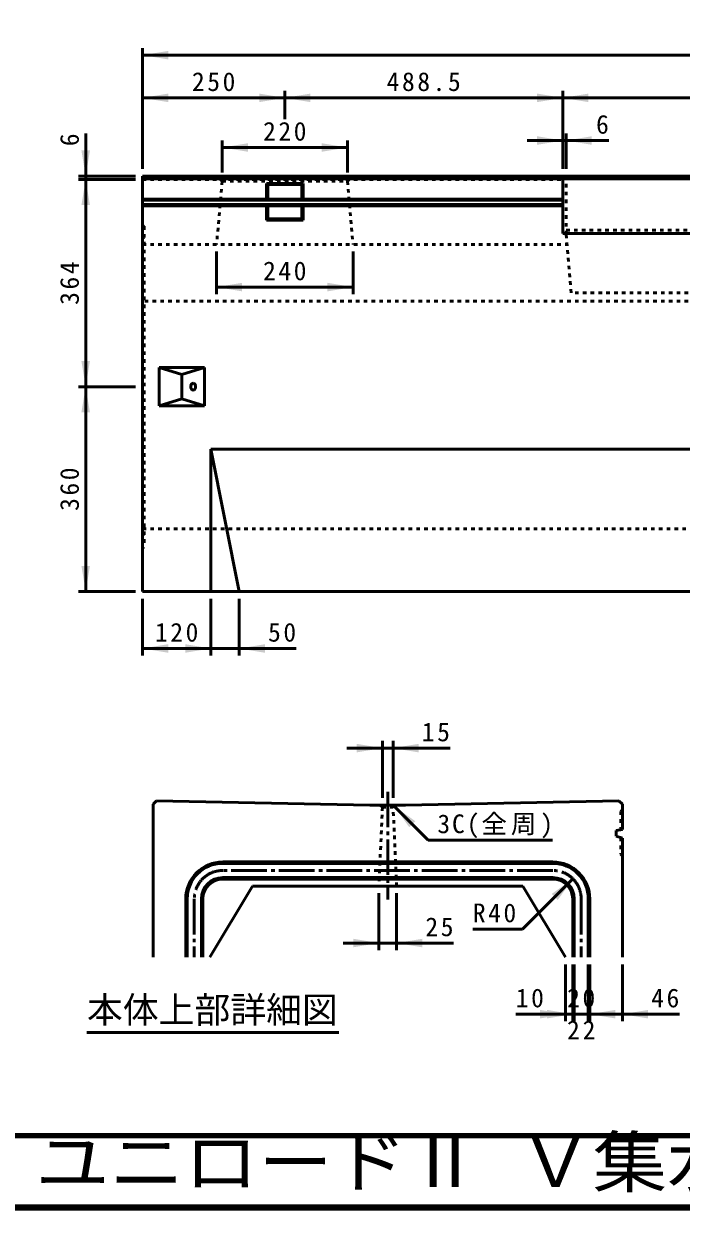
# Model space of a CAD drawing. Units: millimetres, scale not verified. Extents: x 100 to 4105, y 100 to 2870.
# Drawn here: x 2095 to 3019, y 100 to 1768 of the extents above; entities that cross this region are included whole.
import ezdxf
from ezdxf.enums import TextEntityAlignment as Align

# ---------------------------------------------------------------- set-up
doc = ezdxf.new("R2010")
doc.units = ezdxf.units.MM
doc.header["$LTSCALE"] = 5
doc.linetypes.add('USER1', pattern=[2.2, 1, -1.2])
doc.linetypes.add('USER2', pattern=[13.4, 10, -1.2, 1, -1.2])
doc.layers.add('V-nasSTD', color=7, linetype='Continuous', lineweight=50)
doc.styles.add('ＭＳ ゴシック', font='')
doc.styles.get('ＭＳ ゴシック').set_extended_font_data('MS Gothic')

msp = doc.modelspace()

# ---------------------------------------------------------------- hatches: boundary and pattern name
at = {"layer": 'V-nasSTD'}
for points in [[(2297.746, 1729.686), (2261.746, 1723.686), (2297.746, 1717.686)], [(2297.746, 1669.686), (2261.746, 1663.686), (2297.746, 1657.686)], [(2425.746, 1657.686), (2461.746, 1663.686), (2425.746, 1669.686)], [(2497.746, 1669.686), (2461.746, 1663.686), (2497.746, 1657.686)], [(2816.546, 1657.686), (2852.546, 1663.686), (2816.546, 1669.686)], [(2888.546, 1669.686), (2852.546, 1663.686), (2888.546, 1657.686)], [(2816.546, 1597.686), (2852.546, 1603.686), (2816.546, 1609.686)], [(2893.346, 1609.686), (2857.346, 1603.686), (2893.346, 1597.686)], [(2175.746, 1589.686), (2181.746, 1553.686), (2187.746, 1589.686)], [(2409.746, 1599.886), (2373.746, 1593.886), (2409.746, 1587.886)], [(2513.746, 1587.886), (2549.746, 1593.886), (2513.746, 1599.886)], [(2187.746, 1512.886), (2181.746, 1548.886), (2175.746, 1512.886)], [(2401.746, 1403.686), (2365.746, 1397.686), (2401.746, 1391.686)], [(2521.746, 1391.686), (2557.746, 1397.686), (2521.746, 1403.686)], [(2175.746, 1293.686), (2181.746, 1257.686), (2187.746, 1293.686)], [(2187.746, 1221.686), (2181.746, 1257.686), (2175.746, 1221.686)], [(2175.746, 1005.686), (2181.746, 969.686), (2187.746, 1005.686)], [(2297.746, 895.686), (2261.746, 889.686), (2297.746, 883.686)], [(2321.746, 883.686), (2357.746, 889.686), (2321.746, 895.686)], [(2433.746, 895.686), (2397.746, 889.686), (2433.746, 883.686)], [(2562.989, 743.639), (2598.989, 749.639), (2562.989, 755.639)], [(2649.989, 755.639), (2613.989, 749.639), (2649.989, 743.639)], [(2645.188, 646.926), (2615.489, 668.139), (2636.703, 638.44)], [(2845.56, 536.225), (2866.774, 565.923), (2837.075, 544.71)], [(2557.989, 469.639), (2593.989, 475.639), (2557.989, 481.639)], [(2654.989, 481.639), (2618.989, 475.639), (2654.989, 469.639)], [(2820.489, 369.639), (2856.489, 375.639), (2820.489, 381.639)], [(2830.489, 369.639), (2866.489, 375.639), (2830.489, 381.639)], [(2926.489, 381.639), (2890.489, 375.639), (2926.489, 369.639)], [(2972.489, 381.639), (2936.489, 375.639), (2972.489, 369.639)]]:
    msp.add_hatch(color=256, dxfattribs=at).paths.add_polyline_path(points)

# ---------------------------------------------------------------- linework, layer by layer
for p, q in [((2261.746, 1563.686), (2261.746, 1733.686)), ((2261.746, 1723.686), (3861.746, 1723.686)), ((2461.746, 1633.686), (2461.746, 1673.686)), ((2852.546, 1563.686), (2852.546, 1673.686)), ((2261.746, 1663.686), (2461.746, 1663.686)), ((2461.746, 1663.686), (2852.546, 1663.686)), ((2852.546, 1663.686), (3270.946, 1663.686)), ((2181.746, 1613.686), (2181.746, 1553.686)), ((2373.746, 1558.886), (2373.746, 1603.886)), ((2549.746, 1558.886), (2549.746, 1603.886)), ((2802.546, 1603.686), (2852.546, 1603.686)), ((2852.546, 1603.686), (2857.346, 1603.686)), ((2857.346, 1563.686), (2857.346, 1613.686)), ((2917.346, 1603.686), (2857.346, 1603.686)), ((2373.746, 1593.886), (2549.746, 1593.886)), ((2251.746, 1553.686), (2171.746, 1553.686)), ((2181.746, 1548.886), (2181.746, 1553.686)), ((2261.746, 1553.686), (2261.746, 969.686)), ((2261.746, 1553.686), (2852.546, 1553.686)), ((2852.546, 1553.686), (2852.546, 1472.886)), ((2852.546, 1553.686), (3270.946, 1553.686)), ((2251.746, 1548.886), (2171.746, 1548.886)), ((2181.746, 1257.686), (2181.746, 1548.886)), ((2261.746, 1549.686), (2852.546, 1549.686)), ((2435.906, 1543.526), (2487.586, 1543.526)), ((2435.906, 1543.526), (2437.746, 1541.686)), ((2435.906, 1543.526), (2435.906, 1521.286)), ((2437.746, 1541.686), (2485.746, 1541.686)), ((2437.746, 1541.686), (2437.746, 1521.286)), ((2485.746, 1541.686), (2487.586, 1543.526)), ((2485.746, 1541.686), (2485.746, 1521.286)), ((2487.586, 1543.526), (2487.586, 1521.286)), ((2852.546, 1549.766), (3061.746, 1549.766)), ((2261.746, 1521.286), (2852.546, 1521.286)), ((2261.746, 1520.086), (2852.546, 1520.086)), ((2261.746, 1513.686), (2852.546, 1513.686)), ((2261.746, 1511.686), (2852.546, 1511.686)), ((2435.906, 1511.686), (2435.906, 1491.846)), ((2437.746, 1511.686), (2437.746, 1493.686)), ((2485.746, 1511.686), (2485.746, 1493.686)), ((2487.586, 1511.686), (2487.586, 1491.846)), ((2435.906, 1491.846), (2437.746, 1493.686)), ((2435.906, 1491.846), (2487.586, 1491.846)), ((2437.746, 1493.686), (2485.746, 1493.686)), ((2485.746, 1493.686), (2487.586, 1491.846)), ((3270.783, 1472.886), (2852.546, 1472.886)), ((2365.746, 1447.686), (2365.746, 1387.686)), ((2557.746, 1447.686), (2557.746, 1387.686)), ((2365.746, 1397.686), (2557.746, 1397.686)), ((2284.946, 1284.486), (2284.946, 1230.886)), ((2284.946, 1284.486), (2348.946, 1284.486)), ((2284.946, 1284.486), (2316.946, 1274.886)), ((2316.946, 1274.886), (2348.946, 1284.486)), ((2348.946, 1284.486), (2348.946, 1230.886)), ((2316.946, 1274.886), (2316.946, 1240.486)), ((2251.746, 1257.686), (2171.746, 1257.686)), ((2181.746, 969.686), (2181.746, 1257.686)), ((2284.946, 1230.886), (2316.946, 1240.486)), ((2316.946, 1240.486), (2348.946, 1230.886)), ((2284.946, 1230.886), (2348.946, 1230.886)), ((2357.746, 1169.686), (2357.746, 969.686)), ((2357.746, 1169.686), (3061.746, 1169.686)), ((2357.746, 1169.686), (2397.746, 969.686)), ((2251.746, 969.686), (2171.746, 969.686)), ((2261.746, 969.686), (3861.746, 969.686)), ((2261.746, 959.686), (2261.746, 879.686)), ((2357.746, 959.686), (2357.746, 879.686)), ((2397.746, 959.686), (2397.746, 879.686)), ((2261.746, 889.686), (2357.746, 889.686)), ((2357.746, 889.686), (2397.746, 889.686)), ((2477.746, 889.686), (2397.746, 889.686)), ((2598.989, 679.639), (2598.989, 759.639)), ((2613.989, 679.639), (2613.989, 759.639)), ((2548.989, 749.639), (2598.989, 749.639)), ((2598.989, 749.639), (2613.989, 749.639)), ((2693.989, 749.639), (2613.989, 749.639)), ((2281.489, 675.639), (2276.489, 670.639)), ((2276.489, 455.639), (2276.489, 670.639)), ((2581.489, 669.639), (2281.489, 675.639)), ((2581.489, 669.639), (2631.489, 669.639)), ((2615.489, 668.139), (2663.2, 620.428)), ((2631.489, 669.639), (2931.489, 675.639)), ((2931.489, 675.639), (2936.489, 670.639)), ((2936.489, 635.139), (2936.489, 670.639)), ((2927.489, 633.639), (2936.489, 635.139)), ((2838.2, 620.428), (2663.2, 620.428)), ((2927.489, 625.639), (2927.489, 633.639)), ((2936.489, 623.139), (2927.489, 625.639)), ((2936.489, 455.639), (2936.489, 623.139)), ((2838.489, 589.639), (2374.489, 589.639)), ((2838.489, 587.639), (2374.489, 587.639)), ((2838.489, 567.639), (2374.489, 567.639)), ((2416.489, 555.639), (2356.489, 455.639)), ((2838.489, 565.639), (2374.489, 565.639)), ((2416.489, 555.639), (2796.489, 555.639)), ((2796.063, 495.212), (2866.774, 565.923)), ((2796.489, 555.639), (2856.489, 455.639)), ((2322.489, 537.639), (2322.489, 455.639)), ((2324.489, 455.639), (2324.489, 537.639)), ((2344.489, 455.639), (2344.489, 537.639)), ((2346.489, 455.639), (2346.489, 537.639)), ((2593.989, 545.639), (2593.989, 465.639)), ((2618.989, 545.639), (2618.989, 465.639)), ((2866.489, 455.639), (2866.489, 537.639)), ((2868.489, 455.639), (2868.489, 537.639)), ((2888.489, 455.639), (2888.489, 537.639)), ((2890.489, 537.639), (2890.489, 455.639)), ((2796.063, 495.212), (2726.063, 495.212)), ((2543.989, 475.639), (2593.989, 475.639)), ((2593.989, 475.639), (2618.989, 475.639)), ((2698.989, 475.639), (2618.989, 475.639)), ((2856.489, 445.639), (2856.489, 365.639)), ((2866.489, 445.639), (2866.489, 365.639)), ((2868.489, 445.639), (2868.489, 365.639)), ((2888.489, 445.639), (2888.489, 365.639)), ((2890.489, 445.639), (2890.489, 365.639)), ((2936.489, 445.639), (2936.489, 365.639)), ((2786.489, 375.639), (2856.489, 375.639)), ((2856.489, 375.639), (2866.489, 375.639)), ((2866.489, 375.639), (2868.489, 375.639)), ((2868.489, 375.639), (2888.489, 375.639)), ((2888.489, 375.639), (2890.489, 375.639)), ((2890.489, 375.639), (2936.489, 375.639)), ((3016.489, 375.639), (2936.489, 375.639)), ((2183.503, 349.853), (2537.513, 349.853))]:
    msp.add_line(p, q, dxfattribs=at)
at = {"layer": 'V-nasSTD', "linetype": 'USER1'}
for p, q in [((2857.346, 1553.686), (2857.346, 1472.886)), ((2261.746, 1548.886), (2852.546, 1548.886)), ((2373.746, 1546.486), (2365.746, 1457.686)), ((2373.746, 1546.486), (2371.346, 1548.886)), ((2373.746, 1546.486), (2549.746, 1546.486)), ((2549.746, 1546.486), (2552.146, 1548.886)), ((2549.746, 1546.486), (2557.746, 1457.686)), ((2261.746, 1484.886), (2264.146, 1483.286)), ((2264.146, 1483.286), (2264.146, 1032.086)), ((2857.346, 1477.686), (3061.746, 1477.686)), ((2864.464, 1389.839), (2857.346, 1472.886)), ((2261.746, 1465.686), (2264.146, 1467.286)), ((2261.746, 1457.686), (2858.649, 1457.686)), ((3061.746, 1389.839), (2864.464, 1389.839)), ((3061.746, 1377.686), (2261.746, 1377.686)), ((2261.746, 1057.686), (3061.746, 1057.686)), ((2261.746, 1049.686), (2264.146, 1048.086)), ((2261.746, 1030.486), (2264.146, 1032.086)), ((2598.989, 666.639), (2595.989, 669.639)), ((2613.989, 666.639), (2616.989, 669.639)), ((2598.989, 666.639), (2593.989, 555.639)), ((2598.989, 666.639), (2613.989, 666.639)), ((2618.989, 555.639), (2613.989, 666.639)), ((2934.189, 660.639), (2936.489, 662.939)), ((2934.189, 660.639), (2934.189, 634.756)), ((2934.189, 623.778), (2934.189, 600.639)), ((2934.189, 600.639), (2936.489, 598.339))]:
    msp.add_line(p, q, dxfattribs=at)
at = {"layer": 'V-nasSTD', "linetype": 'USER2'}
for p, q in [((2606.489, 688.389), (2606.489, 536.889)), ((2838.489, 577.639), (2374.489, 577.639)), ((2334.489, 537.639), (2334.489, 455.639)), ((2878.489, 537.639), (2878.489, 455.639))]:
    msp.add_line(p, q, dxfattribs=at)
at = {"layer": 'V-nasSTD', "lineweight": 100}
for p, q in [((105, 205), (4100, 205)), ((105, 105), (4100, 105))]:
    msp.add_line(p, q, dxfattribs=at)
at = {"layer": 'V-nasSTD', "lineweight": 13}
msp.add_lwpolyline([(100, 100), (100, 2870), (4105, 2870), (4105, 100)], close=True, dxfattribs=at)
at = {"layer": 'V-nasSTD'}
for centre, radius, start, end in [((2374.489, 537.639), 52, 90, 180), ((2374.489, 537.639), 50, 90, 180), ((2838.489, 537.639), 52, 0, 90), ((2838.489, 537.639), 50, 0, 90), ((2374.489, 537.639), 30, 90, 180), ((2838.489, 537.639), 30, 0, 90), ((2374.489, 537.639), 28, 90, 180), ((2838.489, 537.639), 28, 0, 90)]:
    msp.add_arc(centre, radius, start, end, dxfattribs=at)
at = {"layer": 'V-nasSTD', "linetype": 'USER2'}
for centre, start, end in [((2374.489, 537.639), 90, 180), ((2838.489, 537.639), 0, 90)]:
    msp.add_arc(centre, 40, start, end, dxfattribs=at)
at = {"layer": 'V-nasSTD'}
msp.add_ellipse((2332.946, 1257.686), major_axis=(0, 4.8), ratio=0.707107, dxfattribs=at)

# ---------------------------------------------------------------- texts
at = {"layer": 'V-nasSTD', "style": 'ＭＳ ゴシック'}
for s, height, p in [('6', 26.39, (2899.346, 1639.686)), ('本体上部詳細図', 36.95, (2183.503, 400.253)), ('2', 26.39, (2858.489, 366.639)), ('2', 26.39, (2880.489, 366.639))]:
    msp.add_text(s, height=height, dxfattribs=at).set_placement(p, align=Align.TOP_LEFT)
msp.add_text('6', height=26.39, rotation=90, dxfattribs=at).set_placement((2145.746, 1595.686), align=Align.TOP_LEFT)
at = {"layer": 'V-nasSTD', "style": 'ＭＳ ゴシック', "width": 1.1}
msp.add_text('ユニロードⅡ Ｖ集水', height=69.65, dxfattribs=at).set_placement((2111, 202.47), align=Align.TOP_LEFT)
at = {"layer": 'V-nasSTD', "char_height": 26.39, "attachment_point": 1, "style": 'ＭＳ ゴシック'}
for s, insert in [('\\T1.2;250', (2331.146, 1699.686)), ('\\T1.2;488.5', (2604.946, 1699.686)), ('\\T1.2;220', (2431.146, 1629.886)), ('\\T1.2;240', (2431.146, 1433.686)), ('\\T1.2;120', (2279.146, 925.686)), ('\\T1.2;50', (2438.146, 925.683)), ('\\T1.2;15', (2654.389, 785.639)), ('\\T1.15;3C(全周)', (2676.2, 656.428)), ('\\T1.2;R40', (2726.063, 531.212)), ('\\T1.2;25', (2659.389, 511.639)), ('\\T1.2;10', (2786.489, 411.639)), ('\\T1.2;20', (2858.689, 411.639)), ('\\T1.2;46', (2976.889, 411.639))]:
    msp.add_mtext(s, dxfattribs=dict(at, insert=insert))
at = {"layer": 'V-nasSTD', "char_height": 26.39, "attachment_point": 1, "rotation": 90, "style": 'ＭＳ ゴシック'}
for s, insert in [('\\T1.2;364', (2145.746, 1372.686)), ('\\T1.2;360', (2145.746, 1083.086))]:
    msp.add_mtext(s, dxfattribs=dict(at, insert=insert))

doc.saveas('drawing.dxf')
